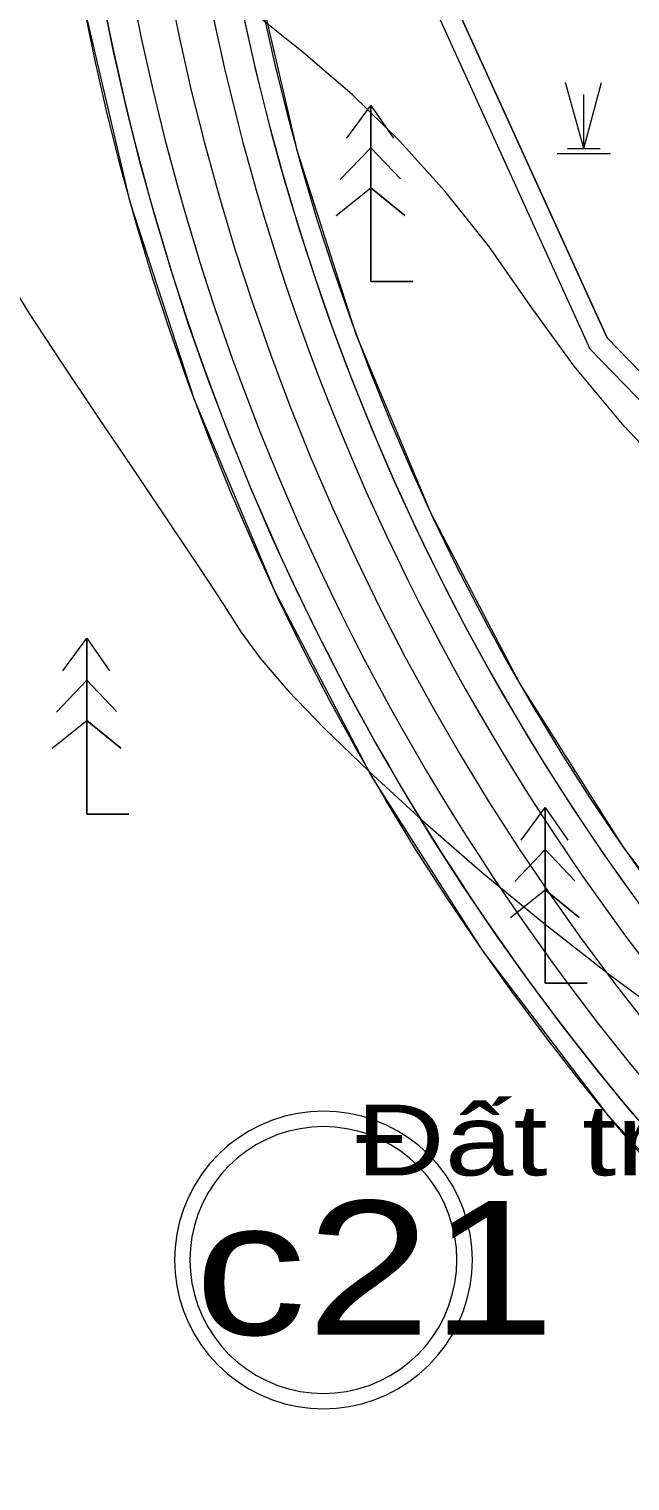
# Model space of a CAD drawing. Header units: metres. Extents: x 533049 to 537618, y 1849954 to 1852676.
# Drawn here: x 534419.7 to 534480, y 1851290.4 to 1851436.3 of the extents above; entities that cross this region are included whole.
import ezdxf

# ---------------------------------------------------------------- set-up
doc = ezdxf.new("R2010")
doc.units = ezdxf.units.M
doc.header["$LTSCALE"] = 2
for name, color, linetype, lineweight in [('11', 7, 'Continuous', 13), ('13', 7, 'Continuous', 13), ('14', 7, 'Continuous', 13), ('20', 7, 'Continuous', 13), ('31', 7, 'Continuous', 13), ('47', 7, 'Continuous', 13), ('54', 7, 'Continuous', 13), ('55', 7, 'Continuous', 13), ('57', 7, 'Continuous', 13), ('60', 7, 'Continuous', 13)]:
    doc.layers.add(name, color=color, linetype=linetype, lineweight=lineweight)

msp = doc.modelspace()

# ---------------------------------------------------------------- linework, layer by layer
at = {"layer": '11'}
for points in [[(534464.2, 1851312.62), (534464.14, 1851313.92), (534463.97, 1851315.21), (534463.69, 1851316.49), (534463.3, 1851317.73), (534462.8, 1851318.93), (534462.2, 1851320.09), (534461.49, 1851321.19), (534460.7, 1851322.23), (534459.82, 1851323.19), (534458.86, 1851324.07), (534457.82, 1851324.86), (534456.72, 1851325.56), (534455.57, 1851326.16), (534454.36, 1851326.66), (534453.12, 1851327.06), (534451.85, 1851327.34), (534450.55, 1851327.51), (534449.25, 1851327.57), (534447.95, 1851327.51), (534446.65, 1851327.34), (534445.38, 1851327.06), (534444.14, 1851326.66), (534442.93, 1851326.16), (534441.78, 1851325.56), (534440.68, 1851324.86), (534439.64, 1851324.07), (534438.68, 1851323.19), (534437.8, 1851322.23), (534437.01, 1851321.19), (534436.3, 1851320.09), (534435.7, 1851318.93), (534435.2, 1851317.73), (534434.81, 1851316.49), (534434.53, 1851315.21), (534434.36, 1851313.92), (534434.3, 1851312.62), (534434.36, 1851311.31), (534434.53, 1851310.02), (534434.81, 1851308.75), (534435.2, 1851307.5), (534435.7, 1851306.3), (534436.3, 1851305.14), (534437.01, 1851304.04), (534437.8, 1851303.01), (534438.68, 1851302.05), (534439.64, 1851301.17), (534440.68, 1851300.37), (534441.78, 1851299.67), (534442.93, 1851299.07), (534444.14, 1851298.57), (534445.38, 1851298.18), (534446.65, 1851297.9), (534447.95, 1851297.73), (534449.25, 1851297.67), (534450.55, 1851297.73), (534451.85, 1851297.9), (534453.12, 1851298.18), (534454.36, 1851298.57), (534455.57, 1851299.07), (534456.72, 1851299.67), (534457.82, 1851300.37), (534458.86, 1851301.17), (534459.82, 1851302.05), (534460.7, 1851303.01), (534461.49, 1851304.04), (534462.2, 1851305.14), (534462.8, 1851306.3), (534463.3, 1851307.5), (534463.69, 1851308.75), (534463.97, 1851310.02), (534464.14, 1851311.31)], [(534462.65, 1851312.62), (534462.6, 1851313.79), (534462.45, 1851314.94), (534462.19, 1851316.09), (534461.84, 1851317.2), (534461.4, 1851318.28), (534460.86, 1851319.32), (534460.23, 1851320.3), (534459.52, 1851321.23), (534458.73, 1851322.09), (534457.86, 1851322.88), (534456.94, 1851323.59), (534455.95, 1851324.22), (534454.91, 1851324.76), (534453.83, 1851325.21), (534452.72, 1851325.56), (534451.58, 1851325.81), (534450.42, 1851325.97), (534449.25, 1851326.02), (534448.08, 1851325.97), (534446.92, 1851325.81), (534445.78, 1851325.56), (534444.67, 1851325.21), (534443.59, 1851324.76), (534442.55, 1851324.22), (534441.56, 1851323.59), (534440.64, 1851322.88), (534439.77, 1851322.09), (534438.98, 1851321.23), (534438.27, 1851320.3), (534437.64, 1851319.32), (534437.1, 1851318.28), (534436.66, 1851317.2), (534436.31, 1851316.09), (534436.05, 1851314.94), (534435.9, 1851313.79), (534435.85, 1851312.62), (534435.9, 1851311.45), (534436.05, 1851310.29), (534436.31, 1851309.15), (534436.66, 1851308.03), (534437.1, 1851306.95), (534437.64, 1851305.92), (534438.27, 1851304.93), (534438.98, 1851304), (534439.77, 1851303.14), (534440.64, 1851302.35), (534441.56, 1851301.64), (534442.55, 1851301.01), (534443.59, 1851300.47), (534444.67, 1851300.02), (534445.78, 1851299.67), (534446.92, 1851299.42), (534448.08, 1851299.27), (534449.25, 1851299.22), (534450.42, 1851299.27), (534451.58, 1851299.42), (534452.72, 1851299.67), (534453.83, 1851300.02), (534454.91, 1851300.47), (534455.95, 1851301.01), (534456.94, 1851301.64), (534457.86, 1851302.35), (534458.73, 1851303.14), (534459.52, 1851304), (534460.23, 1851304.93), (534460.86, 1851305.92), (534461.4, 1851306.95), (534461.84, 1851308.03), (534462.19, 1851309.15), (534462.45, 1851310.29), (534462.6, 1851311.45)]]:
    msp.add_lwpolyline(points, close=True, dxfattribs=at)
at = {"layer": '13'}
msp.add_lwpolyline([(534433.65, 1851441.11), (534434.74, 1851435.66), (534435.96, 1851430.24), (534437.31, 1851424.84), (534438.78, 1851419.48), (534440.37, 1851414.16), (534442.09, 1851408.87), (534443.93, 1851403.63), (534445.89, 1851398.43), (534447.97, 1851393.28), (534450.17, 1851388.17), (534452.49, 1851383.12), (534454.92, 1851378.13), (534457.47, 1851373.19), (534460.14, 1851368.31), (534462.91, 1851363.5), (534465.8, 1851358.75), (534468.8, 1851354.07), (534471.9, 1851349.46), (534475.11, 1851344.92), (534478.43, 1851340.46), (534481.84, 1851336.08)], dxfattribs=at)
at = {"layer": '14'}
for points in [[(534442.19, 1851443.02), (534446.57, 1851424.1), (534452.52, 1851405.62), (534460, 1851387.71), (534468.96, 1851370.49), (534479.34, 1851354.08), (534491.06, 1851338.61), (534504.04, 1851324.17), (534518.19, 1851310.88), (534541.07, 1851291.35), (534562.04, 1851269.78), (534580.92, 1851246.35), (534597.55, 1851221.28), (534617.05, 1851192), (534643.84, 1851203.11), (534703, 1851262.27), (534785.62, 1851309.97), (534744.51, 1851336.67), (534659.97, 1851305.12), (534583.66, 1851318.07), (534521.97, 1851356.79), (534476.04, 1851404.12), (534454.41, 1851451.69)], [(534703, 1851262.27), (534785.62, 1851309.97), (534744.51, 1851336.67), (534659.97, 1851305.12), (534583.66, 1851318.07), (534521.97, 1851356.79), (534476.04, 1851404.12), (534454.41, 1851451.69)], [(534443.24, 1851437.76), (534444.41, 1851432.54), (534445.7, 1851427.34), (534447.11, 1851422.17), (534448.64, 1851417.04), (534450.29, 1851411.94), (534452.06, 1851406.88), (534453.94, 1851401.87), (534455.94, 1851396.9), (534458.05, 1851391.98), (534460.28, 1851387.1), (534462.62, 1851382.29), (534465.08, 1851377.52), (534467.64, 1851372.82), (534470.31, 1851368.18), (534473.09, 1851363.6), (534475.97, 1851359.08), (534478.96, 1851354.63), (534482.05, 1851350.26)]]:
    msp.add_lwpolyline(points, dxfattribs=at)
at = {"layer": '20'}
msp.add_lwpolyline([(534857.55, 1851418), (534816.22, 1851368.3), (534743.68, 1851338.45), (534659.77, 1851307.18), (534584.39, 1851319.97), (534523.23, 1851358.35), (534477.72, 1851405.26), (534456.39, 1851452.17), (534449.28, 1851582.95), (534450.89, 1851641.08), (534444.71, 1851664.01), (534443.83, 1851690.46), (534441.18, 1851714.27), (534430.6, 1851731.91), (534431.48, 1851763.66), (534420.89, 1851786.59), (534400.6, 1851829.81)], dxfattribs=at)
at = {"layer": '31'}
for points in [[(534482.56, 1851321.6), (534478.81, 1851325.97), (534475.16, 1851330.42), (534471.62, 1851334.96), (534468.18, 1851339.58), (534464.85, 1851344.28), (534461.62, 1851349.05), (534458.51, 1851353.89), (534455.52, 1851358.81), (534452.64, 1851363.8), (534449.87, 1851368.85), (534447.22, 1851373.96), (534444.69, 1851379.13), (534442.29, 1851384.37), (534440, 1851389.65), (534437.84, 1851394.99), (534435.8, 1851400.37), (534433.89, 1851405.8), (534432.1, 1851411.28), (534430.45, 1851416.79), (534428.92, 1851422.34), (534427.52, 1851427.93), (534426.24, 1851433.55), (534425.1, 1851439.19)], [(534528.94, 1851278.74), (534507.11, 1851297.33), (534491.87, 1851311.59), (534477.89, 1851327.08), (534465.26, 1851343.68), (534454.06, 1851361.3), (534444.39, 1851379.79), (534436.3, 1851399.02), (534429.86, 1851418.87), (534425.1, 1851439.19)]]:
    msp.add_lwpolyline(points, dxfattribs=at)
at = {"layer": '47'}
msp.add_lwpolyline([(534456.39, 1851452.17), (534477.72, 1851405.26), (534523.23, 1851358.35), (534584.39, 1851319.97), (534659.77, 1851307.18)], dxfattribs=at)
at = {"layer": '54'}
for radius, start, end in [(235.68, 190.6548, 229.2302), (243.18, 190.7155, 229.2767)]:
    msp.add_arc((534668.93, 1851485.5), radius, start, end, dxfattribs=at)
at = {"layer": '55'}
for radius, start, end in [(232.68, 190.6297, 229.2111), (246.18, 190.739, 229.2949)]:
    msp.add_arc((534668.93, 1851485.5), radius, start, end, dxfattribs=at)
at = {"layer": '57'}
for p, q in [((534475.4, 1851424.27), (534473.54, 1851430.92)), ((534475.4, 1851424.27), (534477.18, 1851430.92)), ((534454.01, 1851428.59), (534454.01, 1851410.92)), ((534475.4, 1851424.27), (534475.4, 1851429.7)), ((534450.95, 1851421.15), (534454.01, 1851424.35)), ((534456.99, 1851421.22), (534454.01, 1851424.35)), ((534473.75, 1851424.27), (534477.04, 1851424.27)), ((534472.73, 1851423.76), (534478.06, 1851423.76)), ((534450.53, 1851417.53), (534454.01, 1851420.31)), ((534457.42, 1851417.53), (534454.01, 1851420.31)), ((534454.01, 1851410.92), (534458.22, 1851410.92)), ((534425.51, 1851375.09), (534425.51, 1851357.42)), ((534422.45, 1851367.65), (534425.51, 1851370.85)), ((534428.49, 1851367.72), (534425.51, 1851370.85)), ((534422.03, 1851364.03), (534425.51, 1851366.81)), ((534428.92, 1851364.03), (534425.51, 1851366.81)), ((534425.51, 1851357.42), (534429.72, 1851357.42)), ((534471.51, 1851358.09), (534471.51, 1851340.42)), ((534468.45, 1851350.65), (534471.51, 1851353.85)), ((534474.49, 1851350.72), (534471.51, 1851353.85)), ((534468.03, 1851347.03), (534471.51, 1851349.81)), ((534474.92, 1851347.03), (534471.51, 1851349.81)), ((534471.51, 1851340.42), (534475.72, 1851340.42))]:
    msp.add_line(p, q, dxfattribs=at)
for points in [[(534857.55, 1851418), (534816.22, 1851368.3), (534743.68, 1851338.45), (534659.77, 1851307.18), (534584.39, 1851319.97), (534523.23, 1851358.35), (534477.72, 1851405.26), (534456.39, 1851452.17), (534449.28, 1851582.95), (534450.89, 1851641.08), (534444.71, 1851664.01), (534443.83, 1851690.46), (534441.18, 1851714.27), (534430.6, 1851731.91), (534431.48, 1851763.66), (534420.89, 1851786.59), (534400.6, 1851829.81)], [(534485.1, 1851390.4), (534479.45, 1851396.37), (534474.43, 1851402.41), (534470.02, 1851408.52), (534465.84, 1851414.45), (534461.46, 1851419.96), (534456.9, 1851425.03), (534452.15, 1851429.69), (534447.21, 1851433.91), (534442.05, 1851438.08)], [(534451.59, 1851425.3), (534454.01, 1851428.59), (534456.28, 1851425.3)], [(534451.59, 1851425.3), (534454.01, 1851428.59), (534456.28, 1851425.3)], [(534458.22, 1851410.92), (534454.01, 1851410.92), (534454.01, 1851428.59)], [(534450.95, 1851421.15), (534454.01, 1851424.35), (534456.99, 1851421.22)], [(534450.53, 1851417.53), (534454.01, 1851420.31), (534457.42, 1851417.53)], [(534417.33, 1851411.57), (534419.73, 1851407.71), (534422.85, 1851402.91), (534426.71, 1851397.16), (534430.65, 1851391.33), (534434.05, 1851386.27), (534436.9, 1851381.98), (534439.21, 1851378.46), (534440.97, 1851375.71), (534442.89, 1851373.06), (534445.67, 1851369.84), (534449.33, 1851366.05), (534453.84, 1851361.69), (534459.23, 1851356.75), (534465.18, 1851351.56), (534471.39, 1851346.44), (534477.88, 1851341.38), (534484.62, 1851336.39)], [(534423.09, 1851371.8), (534425.51, 1851375.09), (534427.78, 1851371.8)], [(534423.09, 1851371.8), (534425.51, 1851375.09), (534427.78, 1851371.8)], [(534429.72, 1851357.42), (534425.51, 1851357.42), (534425.51, 1851375.09)], [(534422.45, 1851367.65), (534425.51, 1851370.85), (534428.49, 1851367.72)], [(534422.03, 1851364.03), (534425.51, 1851366.81), (534428.92, 1851364.03)], [(534469.09, 1851354.8), (534471.51, 1851358.09), (534473.78, 1851354.8)], [(534469.09, 1851354.8), (534471.51, 1851358.09), (534473.78, 1851354.8)], [(534475.72, 1851340.42), (534471.51, 1851340.42), (534471.51, 1851358.09)], [(534468.45, 1851350.65), (534471.51, 1851353.85), (534474.49, 1851350.72)], [(534468.03, 1851347.03), (534471.51, 1851349.81), (534474.92, 1851347.03)]]:
    msp.add_lwpolyline(points, dxfattribs=at)
at = {"layer": '60'}
for points in [[(534704.22, 1851260.67), (534789.45, 1851309.87), (534744.76, 1851338.89), (534659.77, 1851307.18), (534584.39, 1851319.97), (534523.23, 1851358.35), (534477.72, 1851405.26), (534456.39, 1851452.17)], [(534480.31, 1851327.3), (534476.69, 1851331.72), (534473.17, 1851336.22), (534469.76, 1851340.8), (534466.46, 1851345.46), (534463.26, 1851350.2), (534460.18, 1851355), (534457.21, 1851359.88), (534454.35, 1851364.83), (534451.61, 1851369.84), (534448.98, 1851374.91), (534446.48, 1851380.05), (534444.09, 1851385.24), (534441.82, 1851390.48), (534439.68, 1851395.77), (534437.66, 1851401.12), (534435.76, 1851406.51), (534433.99, 1851411.94), (534432.35, 1851417.41), (534430.83, 1851422.92), (534429.45, 1851428.46), (534428.19, 1851434.03), (534427.06, 1851439.63)], [(534441.3, 1851437.28), (534442.48, 1851432.01), (534443.78, 1851426.77), (534445.2, 1851421.56), (534446.75, 1851416.38), (534448.41, 1851411.24), (534450.2, 1851406.14), (534452.1, 1851401.08), (534454.12, 1851396.07), (534456.25, 1851391.11), (534458.5, 1851386.2), (534460.86, 1851381.34), (534463.34, 1851376.53), (534465.92, 1851371.79), (534468.62, 1851367.11), (534471.42, 1851362.49), (534474.33, 1851357.94), (534477.34, 1851353.45), (534480.46, 1851349.04)]]:
    msp.add_lwpolyline(points, dxfattribs=at)

# ---------------------------------------------------------------- texts
at = {"layer": '11', "width": 1.25}
msp.add_text('c21', height=13.44, dxfattribs=at).set_placement((534436.3, 1851305.11))
at = {"layer": '57', "width": 1.3}
msp.add_text('Đất trồng cà phê', height=7.122, dxfattribs=at).set_placement((534452.5, 1851321.11))

doc.saveas('drawing.dxf')
